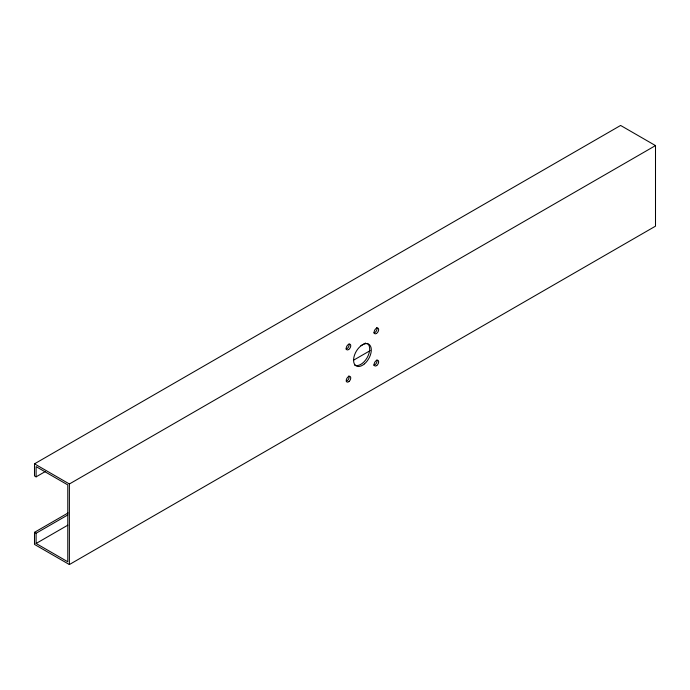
<?xml version="1.0" encoding="UTF-8"?>
<svg xmlns="http://www.w3.org/2000/svg" width="690" height="690" viewBox="0 0 690 690"><rect width="100%" height="100%" fill="white"/><g stroke="black" fill="none" stroke-linecap="round" stroke-linejoin="round"><path stroke-width="1.03" d="M68.103 512.929L34.5 532.326L34.5 544.41L69.388 564.549L655.5 226.165L655.5 145.59L620.612 125.451L34.5 463.835L34.5 475.928L36.104 476.85L45.437 471.46M36.104 476.85L36.104 466.621L67.784 484.906L67.784 561.772L36.104 543.479L36.104 533.249L67.836 514.93M69.388 564.549L69.388 483.983L655.5 145.59M360.896 345.733L365.562 343.042M36.104 543.479L67.836 525.159M353.427 360.275L370.228 350.58M34.5 463.835L69.388 483.983M34.5 532.326L36.104 533.249M367.261 343.387A12.532 7.236 -60 0 1 366.942 358.032A12.532 7.236 -60 0 1 354.419 364.906M348.847 375.869A3.209 1.854 -60 0 1 348.683 378.87A3.209 1.854 -60 0 1 346.294 381.182M349.019 343.965A3.209 1.854 -60 0 1 348.416 347.139A3.209 1.854 -60 0 1 345.923 349.011M376.723 327.491A3.209 1.854 -60 0 1 376.438 330.821A3.209 1.854 -60 0 1 373.713 332.899M376.861 359.921A3.209 1.854 -60 0 1 376.24 363.389A3.209 1.854 -60 0 1 373.48 365.096M364.518 363.82A12.532 7.236 -60 0 0 368.865 344.31A12.532 7.236 -60 0 0 353.944 357.084A12.532 7.236 -60 0 0 364.518 363.82M376.464 333.486A3.209 1.854 -60 0 0 378.327 328.414A3.209 1.854 -60 0 0 374.403 330.803A3.209 1.854 -60 0 0 376.464 333.486M376.774 365.493A3.209 1.854 -60 0 0 378.146 360.456A3.209 1.854 -60 0 0 374.273 363.44A3.209 1.854 -60 0 0 376.774 365.493M349.08 381.432A3.209 1.854 -60 0 0 350.089 376.464A3.209 1.854 -60 0 0 346.302 379.828A3.209 1.854 -60 0 0 349.08 381.432M348.683 349.511A3.209 1.854 -60 0 0 350.348 344.439A3.209 1.854 -60 0 0 346.432 347.087A3.209 1.854 -60 0 0 348.683 349.511"/></g></svg>
